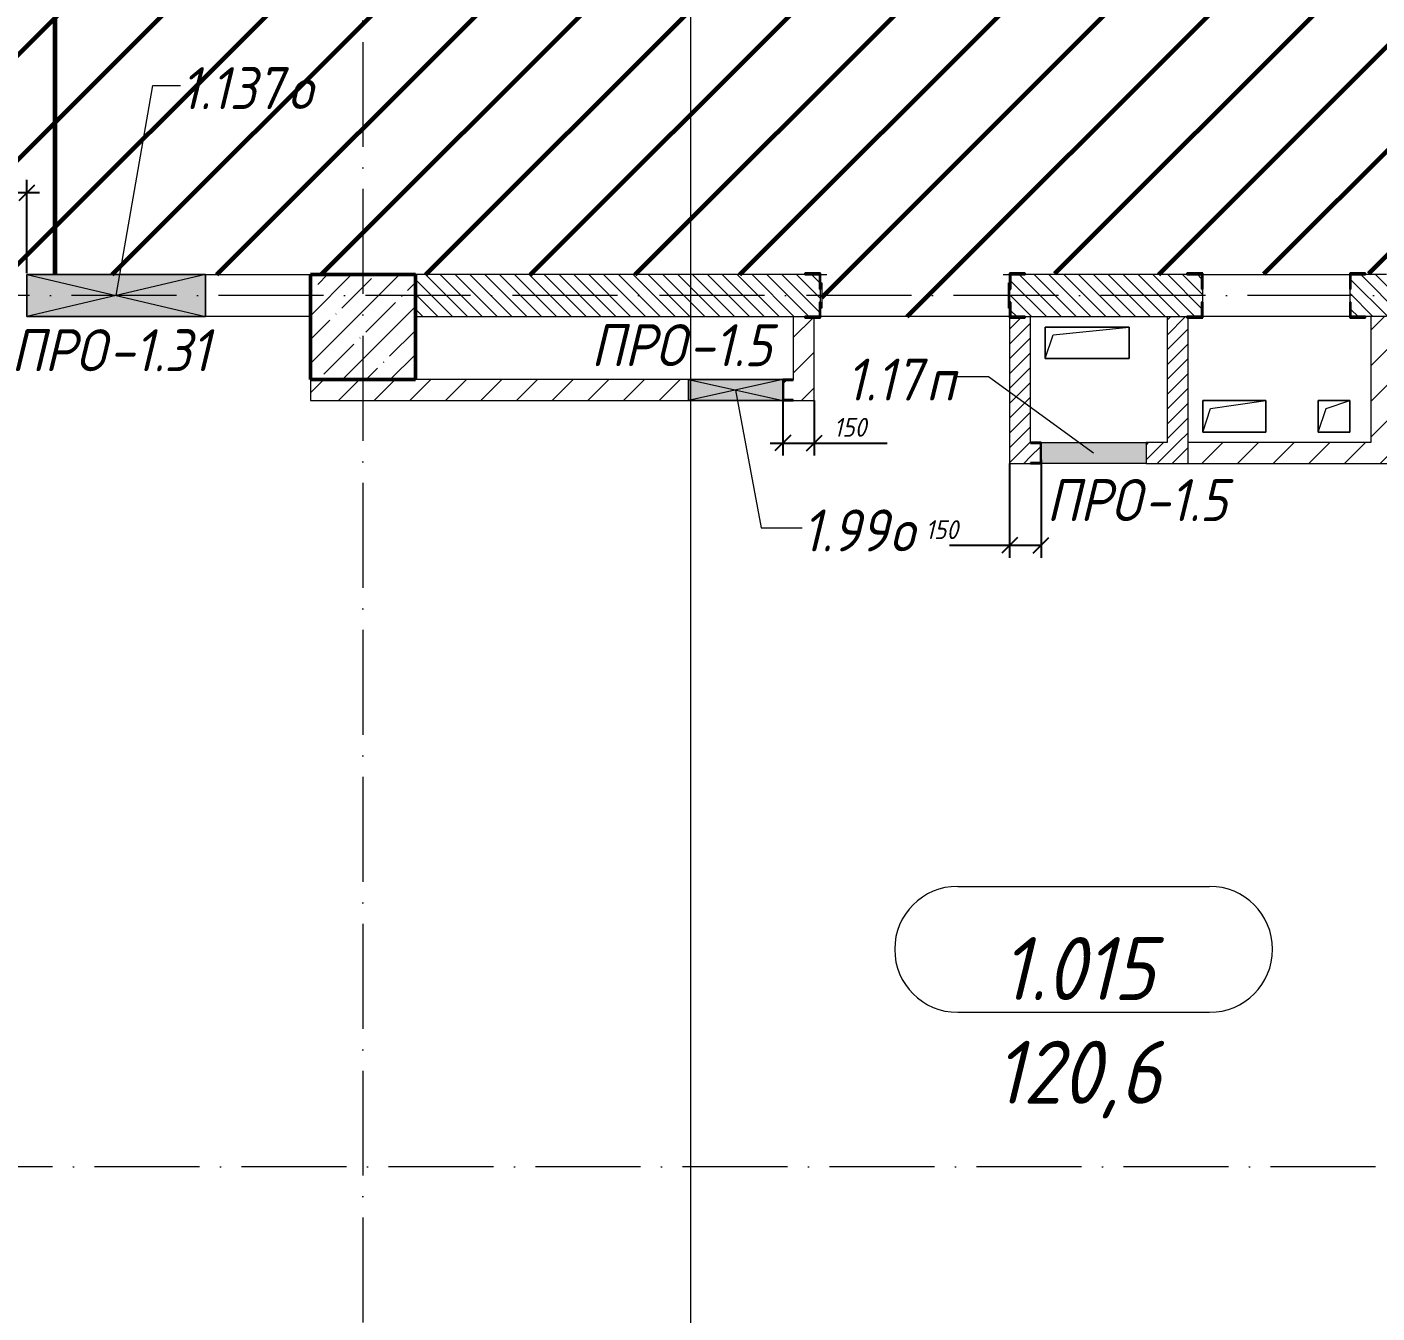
# Model space of a CAD drawing. Header units: millimetres. Extents: x -606178 to 312196, y -19338 to 632709.
# Drawn here: x -406481 to -400051, y 510028 to 516155 of the extents above; entities that cross this region are included whole.
import ezdxf

# ---------------------------------------------------------------- set-up
doc = ezdxf.new("R2010")
doc.units = ezdxf.units.MM
doc.linetypes.add('50_200_ШТРИХ_1Т_ш5_п1_п1_', pattern=[700, 500, -100, 0, -100])
for name, color, linetype, lineweight in [('6.4.1) Окр пт с инж. ПТ2.16', 3, 'Continuous', 60), ('A-____-____-DIMS', 7, 'Continuous', 9), ('A-DETL-GENF-OTLN', 7, 'Continuous', 9), ('A-FLOR-____-OTLN', 7, 'Continuous', 9), ('A-GENM-____-IDEN', 7, 'Continuous', 9), ('A-GENM-____-MCUT', 7, 'Continuous', 25), ('A-GENM-____-OTLN', 7, 'Continuous', 9), ('A-GENM-____-OTLN-1', 7, 'Continuous', 25), ('A-GLAZ-____-IDEN', 7, 'Continuous', 9), ('A-GLAZ-____-OTLN', 7, 'Continuous', 9), ('A-WALL-____-MCUT', 7, 'Continuous', 13), ('A-WALL-____-PATT-1', 7, 'Continuous', 9), ('A-WALL-FNSH-MCUT-1', 7, 'Continuous', 9), ('I-WALL-____-OTLN', 7, 'Continuous', 9), ('S-COLS-____-MCUT', 7, 'Continuous', 50), ('S-COLS-____-OTLN', 7, 'Continuous', 9), ('S-GRID-____-OTLN-1', 7, '50_200_ШТРИХ_1Т_ш5_п1_п1_', 9)]:
    doc.layers.add(name, color=color, linetype=linetype, lineweight=lineweight)
doc.layers.add('A-AREA-IDEN-1', color=7, linetype='Continuous', lineweight=9, true_color=0x000000)
doc.layers.add('G-____-____-SYMB-1', color=9, linetype='Continuous', lineweight=9, true_color=0x808080)
doc.styles.add('ISOCPEUR_I', font='isocpeui.ttf', dxfattribs={"width": 0.9, "height": 2.5})
doc.styles.add('ISOCPEUR_I_11', font='isocpeui.ttf', dxfattribs={"width": 0.9, "height": 200})
doc.styles.add('ISOCPEUR_I_7', font='isocpeui.ttf', dxfattribs={"width": 0.9, "height": 90})
doc.dimstyles.new('ISO-1_8_0_9К_СРЕДНИЙ_Кладочные_1', dxfattribs={"dimscale": 304.8, "dimtxt": 89.638306, "dimasz": 0.246063, "dimexe": 0.19685, "dimexo": 0, "dimgap": 0, "dimtad": 1, "dimdec": 3, "dimrnd": 0.001, "dimdsep": 46, "dimtxsty": 'ISOCPEUR_I_7', "dimblk1": 'OBLIQUE', "dimblk2": 'OBLIQUE', "dimsah": 1, "dimcen": 0.09, "dimdle": 0.19685, "dimazin": 0, "dimtfac": 1, "dimtdec": 4, "dimtix": 1, "dimtmove": 0, "dimatfit": 3, "dimfxl": 1, "dimtvp": 1, "dimtolj": 1, "dimtzin": 0, "dimarcsym": 2})
doc.dimstyles.new('ISO-1_8_0_9К_СРЕДНИЙ_Кладочные_2', dxfattribs={"dimscale": 304.8, "dimtxt": 89.638306, "dimasz": 0.246063, "dimexe": 0.19685, "dimexo": 0, "dimgap": 0, "dimtad": 1, "dimdec": 3, "dimrnd": 0.001, "dimdsep": 46, "dimtxsty": 'ISOCPEUR_I_7', "dimblk1": 'OBLIQUE', "dimblk2": 'OBLIQUE', "dimsah": 1, "dimcen": 0.09, "dimdle": 0.19685, "dimazin": 0, "dimtfac": 1, "dimtdec": 4, "dimtix": 1, "dimtmove": 1, "dimatfit": 3, "dimfxl": 1, "dimtvp": 1, "dimtolj": 1, "dimtzin": 0, "dimarcsym": 2})
pattern_1 = [(45, (-425830.77, 451794.26), (-84.85281, 84.85281), [])]
pattern_2 = [(45, (-425830.77, 451794.26), (-35.35534, 35.35534), [])]

# ---------------------------------------------------------------- blocks, each defined once
blk = doc.blocks.new('BSC_Колонна _Прямоугольная - 500х500-V55-АР1_План отверстий 1 этажа в осях 1-64_Ю-ЯЯ')
at = {"layer": 'S-COLS-____-OTLN'}
h = blk.add_hatch(dxfattribs=at)
h.set_pattern_fill('FP_62', color=256, style=0, pattern_type=2)
h.set_pattern_definition([(45, (-20950, -62931.04), (-114.04925, 114.04925), []), (45, (-20835.95, -62931.04), (-114.04925, 114.04925), [201.613, -40.323, 3.353, -36.97])])
h.paths.add_polyline_path([(-250, -250), (250, -250), (250, 250), (-250, 250)], flags=0)
at = {"layer": 'S-COLS-____-MCUT'}
for p, q in [((250, 250), (-250, 250)), ((-250, 250), (-250, -250)), ((250, -250), (250, 250)), ((-250, -250), (250, -250))]:
    blk.add_line(p, q, dxfattribs=at)
blk = doc.blocks.new('Фахверк_СКБ_Уголок - 200_4010_1-27904659-АР1_План отверстий 1 этажа в осях 1-64_Ю-ЯЯ')
at = {"layer": 'A-GENM-____-MCUT'}
for p, q in [((125, 156), (50, 156)), ((50, 156), (50, 150)), ((50, 150), (119, 150)), ((119, 150), (119, 81)), ((125, 81), (125, 156)), ((119, 81), (125, 81)), ((125, 19), (119, 19)), ((119, 19), (119, -50)), ((125, -56), (125, 19)), ((119, -50), (50, -50)), ((50, -50), (50, -56)), ((50, -56), (125, -56))]:
    blk.add_line(p, q, dxfattribs=at)
blk = doc.blocks.new('154_Стойка_СКБ_Уголок - СМ-2530_200-28213945-АР1_План отверстий 1 этажа в осях 1-64_Ю-ЯЯ')
at = {"layer": 'A-GENM-____-MCUT'}
for p, q in [((125, 156), (125, 81)), ((200, 156), (125, 156)), ((131, 81), (131, 150)), ((131, 150), (200, 150)), ((200, 150), (200, 156)), ((125, 81), (131, 81)), ((131, 19), (125, 19)), ((125, 19), (125, -56)), ((131, -50), (131, 19)), ((125, -56), (200, -56)), ((200, -50), (131, -50)), ((200, -56), (200, -50))]:
    blk.add_line(p, q, dxfattribs=at)
blk = doc.blocks.new('Стойка_Влож_Полоса боковая - Полоса-28213942-АР1_План отверстий 1 этажа в осях 1-64_Ю-ЯЯ')
at = {"layer": 'A-GENM-____-OTLN'}
for p, q in [((-5, 60), (0, 60)), ((-5, -60), (-5, 60)), ((0, 31), (0, -31)), ((0, -60), (-5, -60))]:
    blk.add_line(p, q, dxfattribs=at)
blk = doc.blocks.new('154_Стойка_СКБ_Уголок - СМ-2230_200-28216496-АР1_План отверстий 1 этажа в осях 1-64_Ю-ЯЯ')
at = {"layer": 'A-GENM-____-MCUT'}
for p, q in [((125, 156), (125, 81)), ((200, 156), (125, 156)), ((131, 81), (131, 150)), ((131, 150), (200, 150)), ((200, 150), (200, 156)), ((125, 81), (131, 81)), ((131, 19), (125, 19)), ((125, 19), (125, -56)), ((131, -50), (131, 19)), ((125, -56), (200, -56)), ((200, -50), (131, -50)), ((200, -56), (200, -50))]:
    blk.add_line(p, q, dxfattribs=at)
blk = doc.blocks.new('AR_Отверстие Ниша - Лючок-32405015-АР1_План отверстий 1 этажа в осях 1-64_Ю-ЯЯ')
at = {"layer": 'A-GLAZ-____-OTLN'}
blk.add_hatch(color=256, dxfattribs=at).paths.add_polyline_path([(-250, 50), (-250, -50), (250, -50), (250, 50)], flags=0)
for p, q in [((-250, 50), (250, 50)), ((-250, -50), (-250, 50)), ((250, -50), (-250, -50))]:
    blk.add_line(p, q, dxfattribs=at)
blk = doc.blocks.new('154_Фахверк_СКБ_Швеллер - Тип_100_4010_1-28088705-АР1_План отверстий 1 этажа в осях 1-64_Ю-ЯЯ')
at = {"layer": 'A-GENM-____-MCUT'}
for p, q in [((175, 50), (125, 50)), ((125, 50), (125, -50)), ((128, 47), (175, 47)), ((128, -47), (128, 47)), ((175, 47), (175, 50)), ((125, -50), (175, -50)), ((175, -47), (128, -47)), ((175, -50), (175, -47))]:
    blk.add_line(p, q, dxfattribs=at)
blk = doc.blocks.new('AR_Отверстие прямоугольное _в плите_ - AR_Отверстие прямоугольное _в плите_-30229441-АР1_План отверстий 1 этажа в осях 1-64_Ю-ЯЯ')
at = {"layer": 'A-GENM-____-OTLN'}
for p, q in [((150, 75), (-150, 75)), ((-150, 75), (-150, -75)), ((-112.5, 37.5), (150, 75)), ((150, -75), (150, 75)), ((-150, -75), (-112.5, 37.5)), ((-150, -75), (150, -75))]:
    blk.add_line(p, q, dxfattribs=at)
blk = doc.blocks.new('AR_Отверстие прямоугольное _в плите_ - AR_Отверстие прямоугольное _в плите_-30423627-АР1_План отверстий 1 этажа в осях 1-64_Ю-ЯЯ')
at = {"layer": 'A-GENM-____-OTLN'}
for p, q in [((75, 75), (-75, 75)), ((-75, 75), (-75, -75)), ((-37.5, 37.5), (75, 75)), ((75, -75), (75, 75)), ((-75, -75), (-37.5, 37.5)), ((-75, -75), (75, -75))]:
    blk.add_line(p, q, dxfattribs=at)
blk = doc.blocks.new('AR_Отверстие прямоугольное _в плите_ - AR_Отверстие прямоугольное _в плите_-V180-АР1_План отверстий 1 этажа в осях 1-64_Ю-ЯЯ')
at = {"layer": 'A-GENM-____-OTLN'}
for p, q in [((200, 75), (-200, 75)), ((-200, 75), (-200, -75)), ((-162.5, 37.5), (200, 75)), ((200, -75), (200, 75)), ((-200, -75), (-162.5, 37.5)), ((-200, -75), (200, -75))]:
    blk.add_line(p, q, dxfattribs=at)
blk = doc.blocks.new('AR_Отверстие прямоугольное _в стене_ - AR_Отверстие прямоугольное _в стене__ОВ-36690962-АР1_План отверстий 1 этажа в осях 1-64_Ю-ЯЯ')
at = {"layer": 'A-GLAZ-____-OTLN'}
blk.add_hatch(color=256, dxfattribs=at).paths.add_polyline_path([(225, -50), (225, 50), (-225, 50), (-225, -50)], flags=0)
at = {"layer": 'A-DETL-GENF-OTLN'}
for p, q in [((-225, -50), (-225, 50)), ((-225, 50), (225, 50)), ((225, 50), (-225, -50)), ((-225, 50), (225, -50)), ((225, 50), (-225, 50)), ((-225, 50), (-225, -50)), ((225, -50), (-225, -50)), ((-225, -50), (225, -50))]:
    blk.add_line(p, q, dxfattribs=at)
blk = doc.blocks.new('AR_Отверстие прямоугольное _в стене_ - AR_Отверстие прямоугольное _в стене__ОВ-36666481-АР1_План отверстий 1 этажа в осях 1-64_Ю-ЯЯ')
at = {"layer": 'A-GLAZ-____-OTLN'}
blk.add_hatch(color=256, dxfattribs=at).paths.add_polyline_path([(425, -100), (425, 100), (-425, 100), (-425, -100)], flags=0)
at = {"layer": 'A-DETL-GENF-OTLN'}
for p, q in [((-425, -100), (-425, 100)), ((-425, 100), (425, 100)), ((425, 100), (-425, -100)), ((-425, 100), (425, -100)), ((425, 100), (-425, 100)), ((-425, 100), (-425, -100)), ((425, 100), (425, -100)), ((425, -100), (425, 100)), ((425, -100), (-425, -100)), ((-425, -100), (425, -100))]:
    blk.add_line(p, q, dxfattribs=at)
blk = doc.blocks.new('154_Фахверк_СКБ_Швеллер - Тип_100_4010_1-36655149-АР1_План отверстий 1 этажа в осях 1-64_Ю-ЯЯ')
at = {"layer": 'A-GENM-____-MCUT'}
for p, q in [((175, 50), (125, 50)), ((125, 50), (125, -50)), ((128, 47), (175, 47)), ((128, -47), (128, 47)), ((175, 47), (175, 50)), ((125, -50), (175, -50)), ((175, -47), (128, -47)), ((175, -50), (175, -47))]:
    blk.add_line(p, q, dxfattribs=at)
blk = doc.blocks.new('_Oblique')
at = {"color": 0, "linetype": 'ByBlock', "lineweight": -2}
blk.add_line((-0.5, -0.5), (0.5, 0.5), dxfattribs=at)
blk = doc.blocks.new('*D4441')
at = {"layer": 'A-____-____-DIMS', "color": 0, "lineweight": -2, "transparency": 16777216}
for p, q in [((-401650.8, 514092.3), (-401650.8, 513625.2)), ((-401800.8, 514075.3), (-401800.8, 513625.2)), ((-401800.8, 513685.2), (-402087.3, 513685.2)), ((-401650.8, 513685.2), (-401860.8, 513685.2))]:
    blk.add_line(p, q, dxfattribs=at)
at = {"layer": 'Defpoints', "color": 0, "transparency": 16777216}
for p in [(-401650.8, 514092.3), (-401800.8, 514075.3), (-401650.8, 513685.2)]:
    blk.add_point(p, dxfattribs=at)
at = {"layer": 'A-____-____-DIMS', "color": 0, "lineweight": -2, "transparency": 16777216, "xscale": 75, "yscale": 75, "zscale": 75, "rotation": 180}
blk.add_blockref('_Oblique', (-401800.8, 513685.2), dxfattribs=at)
at = {"layer": 'A-____-____-DIMS', "color": 0, "lineweight": -2, "transparency": 16777216, "xscale": 75, "yscale": 75, "zscale": 75}
blk.add_blockref('_Oblique', (-401650.8, 513685.2), dxfattribs=at)
at = {"layer": 'A-____-____-DIMS', "color": 0, "transparency": 16777216, "insert": (-402201.2, 513805.2), "char_height": 90, "width": 368.207, "attachment_point": 1, "line_spacing_factor": 1.149209, "style": 'ISOCPEUR_I_7'}
blk.add_mtext('\\A1;150', dxfattribs=at)
blk = doc.blocks.new('*D4504')
at = {"layer": 'A-____-____-DIMS', "color": 0, "lineweight": -2, "transparency": 16777216}
for p, q in [((-407690.8, 515366.1), (-406420.8, 515366.1)), ((-407630.8, 514975.3), (-407630.8, 515426.1)), ((-406480.8, 514981.3), (-406480.8, 515426.1))]:
    blk.add_line(p, q, dxfattribs=at)
at = {"layer": 'Defpoints', "color": 0, "transparency": 16777216}
for p in [(-406480.8, 515366.1), (-406480.8, 514981.3), (-407630.8, 514975.3)]:
    blk.add_point(p, dxfattribs=at)
at = {"layer": 'A-____-____-DIMS', "color": 0, "lineweight": -2, "transparency": 16777216, "xscale": 75, "yscale": 75, "zscale": 75, "rotation": 180}
blk.add_blockref('_Oblique', (-407630.8, 515366.1), dxfattribs=at)
at = {"layer": 'A-____-____-DIMS', "color": 0, "lineweight": -2, "transparency": 16777216, "xscale": 75, "yscale": 75, "zscale": 75}
blk.add_blockref('_Oblique', (-406480.8, 515366.1), dxfattribs=at)
at = {"layer": 'A-____-____-DIMS', "color": 0, "transparency": 16777216, "insert": (-407055.8, 515411.1), "char_height": 90, "width": 463.361, "attachment_point": 5, "style": 'ISOCPEUR_I_7'}
blk.add_mtext('\\A1;1150', dxfattribs=at)
blk = doc.blocks.new('*D4506')
at = {"layer": 'A-____-____-DIMS', "color": 0, "lineweight": -2, "transparency": 16777216}
for p, q in [((-402880.8, 514392.3), (-402880.8, 514112.8)), ((-402730.8, 514375.3), (-402730.8, 514112.8)), ((-402940.8, 514172.8), (-402730.8, 514172.8)), ((-402730.8, 514172.8), (-402383.8, 514172.8))]:
    blk.add_line(p, q, dxfattribs=at)
at = {"layer": 'Defpoints', "color": 0, "transparency": 16777216}
for p in [(-402880.8, 514392.3), (-402730.8, 514375.3), (-402730.8, 514172.8)]:
    blk.add_point(p, dxfattribs=at)
at = {"layer": 'A-____-____-DIMS', "color": 0, "lineweight": -2, "transparency": 16777216, "xscale": 75, "yscale": 75, "zscale": 75, "rotation": 180}
blk.add_blockref('_Oblique', (-402880.8, 514172.8), dxfattribs=at)
at = {"layer": 'A-____-____-DIMS', "color": 0, "lineweight": -2, "transparency": 16777216, "xscale": 75, "yscale": 75, "zscale": 75}
blk.add_blockref('_Oblique', (-402730.8, 514172.8), dxfattribs=at)
at = {"layer": 'A-____-____-DIMS', "color": 0, "transparency": 16777216, "insert": (-402638.1, 514292.8), "char_height": 90, "width": 368.207, "attachment_point": 1, "line_spacing_factor": 1.149209, "style": 'ISOCPEUR_I_7'}
blk.add_mtext('\\A1;150', dxfattribs=at)
blk = doc.blocks.new('AAR_СКБ_Марка_помещения_1_5 ммп - Номер _ Площадь-27962135-АИ_План этажа_Стены_1')
at = {"layer": 'A-AREA-IDEN-1'}
for p, q in [((-2.987, 3), (3.013, 3)), ((-2.987, 0), (3.013, 0))]:
    blk.add_line(p, q, dxfattribs=at)
for centre, start, end in [((-2.987, 1.5), 90, 270), ((3.013, 1.5), 270, 90)]:
    blk.add_arc(centre, 1.5, start, end, dxfattribs=at)

msp = doc.modelspace()

# ---------------------------------------------------------------- hatches: boundary and pattern name
at = {"layer": '6.4.1) Окр пт с инж. ПТ2.16'}
h = msp.add_hatch(dxfattribs=at)
h.set_pattern_fill('ANSI31', color=256, scale=111)
h.paths.add_polyline_path([(-396780.7712, 517495.3011), (-396780.7712, 518975.3011), (-397180.7712, 518975.3011), (-397180.7712, 519225.3011), (-397380.7712, 519225.3011), (-397380.7712, 519325.3011), (-400130.7712, 519325.3011), (-400730.7712, 519325.3011), (-401230.7712, 519325.3011), (-401780.7712, 519325.3011), (-402130.7712, 519325.3011), (-402130.7712, 518975.3011), (-402730.7712, 518975.3011), (-407630.7712, 518975.3011), (-408130.7712, 518975.3011), (-412330.7712, 518975.3011), (-412830.7712, 518975.3011), (-415930.7712, 518975.3011), (-416430.7712, 518975.3011), (-416430.7712, 519475.3011), (-416130.7712, 519475.3011), (-416130.7712, 525825.3011), (-416430.7712, 525825.3011), (-416430.7712, 526125.3011), (-420280.7712, 526125.3011), (-420280.7712, 524825.3011), (-420780.7712, 524825.3011), (-420780.7712, 525675.3011), (-421180.7712, 525675.3011), (-421180.7712, 525775.3011), (-421180.7712, 525825.3011), (-421180.7712, 526225.3011), (-421180.7712, 526531.3011), (-421186.7712, 526531.3011), (-421186.7712, 527079.3011), (-421181.4084, 527281.3011), (-421186.7712, 527281.3011), (-421186.7712, 527729.3011), (-421185.0815, 527925.3011), (-421330.7712, 527925.3011), (-421380.7712, 527925.3011), (-422080.7712, 527925.3011), (-422130.7712, 527925.3011), (-422230.7712, 527925.3011), (-422280.7712, 527925.3011), (-422980.7712, 527925.3011), (-422980.7712, 527825.3011), (-423180.7712, 527825.3011), (-423180.7712, 527700.3011), (-423174.7712, 527700.3011), (-423174.7712, 527625.3011), (-423180.7712, 527625.3011), (-423180.7712, 526475.3011), (-423174.7712, 526475.3011), (-423174.7712, 526400.3011), (-423180.7712, 526350.3011), (-423174.7712, 526350.3011), (-423174.7712, 526275.3011), (-423180.7712, 526275.3011), (-423180.7712, 525550.3011), (-423180.7712, 525275.3011), (-423174.7712, 525275.3011), (-423174.7712, 525200.3011), (-423180.7712, 524805.3011), (-423180.7712, 524705.3011), (-423180.7712, 519595.3011), (-423180.7712, 519475.3011), (-422630.7712, 519475.3011), (-421480.7712, 519475.3011), (-420780.7712, 519475.3011), (-420280.7712, 519475.3011), (-420280.7712, 518975.3011), (-420280.7712, 516350.3011), (-420274.7712, 516350.3011), (-420274.7712, 516275.3011), (-420280.7712, 516275.3011), (-420280.7712, 516125.3011), (-420280.7712, 515225.3011), (-420280.7712, 514575.3011), (-420274.7712, 514575.3011), (-420274.7712, 514500.3011), (-420280.7712, 513825.3011), (-420030.7712, 513825.3011), (-418430.7712, 513825.3011), (-418230.7712, 513825.3011), (-418230.7712, 514975.3011), (-417980.7712, 514975.3011), (-416880.7712, 514975.3011), (-416480.7712, 514975.3011), (-415380.7712, 514975.3011), (-414580.7712, 514975.3011), (-412980.7712, 514975.3011), (-412530.7712, 514975.3011), (-411925.7712, 514975.3011), (-411925.7712, 514981.3011), (-411850.7712, 514981.3011), (-411850.7712, 514975.3011), (-410850.7712, 514975.3011), (-410850.7712, 514981.3011), (-410775.7712, 514981.3011), (-409555.7712, 514975.3011), (-409555.7712, 514981.3011), (-409480.7712, 514981.3011), (-408330.7712, 514975.3011), (-408330.7712, 514981.3011), (-408255.7712, 514981.3011), (-408130.7712, 514975.3011), (-407630.7712, 514975.3011), (-406905.7712, 514975.3011), (-406905.7712, 514981.3011), (-406830.7712, 514981.3011), (-406480.7712, 514975.3011), (-405630.7712, 514975.3011), (-405130.7712, 514975.3011), (-404630.7712, 514975.3011), (-402775.7712, 514975.3011), (-402775.7712, 514981.3011), (-402700.7712, 514981.3011), (-402700.7712, 514935.3011), (-402695.7712, 514935.3011), (-402695.7712, 514815.3011), (-402700.119, 514775.3011), (-401800.7712, 514775.3011), (-401800.7712, 514815.3011), (-401805.7712, 514815.3011), (-401805.7712, 514935.3011), (-401800.7712, 514981.3011), (-401725.7712, 514981.3011), (-400955.7712, 514975.3011), (-400955.7712, 514981.3011), (-400880.7712, 514981.3011), (-400180.7712, 514975.3011), (-400180.7712, 514981.3011), (-400105.7712, 514981.3011), (-400005.7712, 514975.3011), (-400005.7712, 514981.3011), (-399930.7712, 514981.3011), (-399930.7712, 514975.3011), (-399230.7712, 514975.3011), (-399230.7712, 514981.3011), (-399130.7712, 514981.3011), (-399130.7712, 514975.3011), (-398605.7712, 514975.3011), (-398605.7712, 514981.3011), (-398530.7712, 514981.3011), (-398300.7712, 514975.3011), (-397900.7712, 514975.3011), (-397830.7712, 514975.3011), (-397830.7712, 514981.3011), (-397755.7712, 514981.3011), (-397655.7712, 514975.3011), (-397655.7712, 514981.3011), (-397580.7712, 514981.3011), (-397580.7712, 514975.3011), (-397330.7712, 514975.3011), (-397030.7712, 514975.3011), (-396880.7712, 514975.3011), (-396880.7712, 514981.3011), (-396780.7712, 514981.3011), (-396780.7712, 515075.3011), (-396780.7712, 515675.3011), (-396780.7712, 516595.3011)])
at = {"layer": 'A-WALL-____-PATT-1'}
h = msp.add_hatch(dxfattribs=at)
h.set_pattern_fill('FP_6', color=256, style=0, pattern_type=2)
h.set_pattern_definition([(135, (-425830.77, 451794.26), (-35.35534, -35.35534), [])])
h.paths.add_polyline_path([(-399155.7712, 514775.3011), (-399130.7712, 514775.3011), (-399130.7712, 514975.3011), (-399224.7712, 514975.3011), (-399224.7712, 514906.3011), (-399230.7712, 514906.3011), (-399230.7712, 514844.3011), (-399224.7712, 514844.3011), (-399224.7712, 514775.3011)], flags=0)
h.paths.add_polyline_path([(-400955.7712, 514775.3011), (-400886.7712, 514775.3011), (-400886.7712, 514844.3011), (-400880.7712, 514844.3011), (-400880.7712, 514906.3011), (-400886.7712, 514906.3011), (-400886.7712, 514975.3011), (-401794.7712, 514975.3011), (-401794.7712, 514906.3011), (-401800.7712, 514906.3011), (-401800.7712, 514844.3011), (-401794.7712, 514844.3011), (-401794.7712, 514775.3011), (-401050.7712, 514775.3011)], flags=0)
h.paths.add_polyline_path([(-400080.7712, 514775.3011), (-399936.7712, 514775.3011), (-399936.7712, 514844.3011), (-399930.7712, 514844.3011), (-399930.7712, 514906.3011), (-399936.7712, 514906.3011), (-399936.7712, 514975.3011), (-400174.7712, 514975.3011), (-400174.7712, 514906.3011), (-400180.7712, 514906.3011), (-400180.7712, 514844.3011), (-400174.7712, 514844.3011), (-400174.7712, 514775.3011), (-400105.7712, 514775.3011)], flags=0)
h.paths.add_polyline_path([(-404630.7712, 514775.3011), (-402706.7712, 514775.9229), (-402706.7712, 514844.3011), (-402700.7712, 514844.3011), (-402700.7712, 514906.3011), (-402706.7712, 514906.3011), (-402706.7712, 514975.3011), (-404630.7712, 514975.3011)], flags=0)
h = msp.add_hatch(dxfattribs=at)
h.set_pattern_fill('FP_4', color=256, style=0, pattern_type=2)
h.set_pattern_definition(pattern_1)
h.paths.add_polyline_path([(-402730.7712, 514375.3011), (-402730.7712, 514769.3011), (-402775.7712, 514769.3011), (-402775.7712, 514775.3011), (-402830.7712, 514775.3011), (-402830.7712, 514375.3011)], flags=0)
h = msp.add_hatch(dxfattribs=at)
h.set_pattern_fill('FP_5', color=256, style=0, pattern_type=2)
h.set_pattern_definition(pattern_2)
h.paths.add_polyline_path([(-401700.7712, 514075.3011), (-401700.7712, 514775.3011), (-401725.7712, 514775.3011), (-401725.7712, 514769.3011), (-401800.7712, 514769.3011), (-401800.7712, 514075.3011)], flags=0)
h = msp.add_hatch(dxfattribs=at)
h.set_pattern_fill('FP_5', color=256, style=0, pattern_type=2)
h.set_pattern_definition(pattern_2)
h.paths.add_polyline_path([(-400950.7712, 514175.3011), (-400950.7712, 514769.3011), (-400955.7712, 514769.3011), (-400955.7712, 514775.3011), (-401050.7712, 514775.3011), (-401050.7712, 514175.3011), (-400955.7712, 514175.3011)], flags=0)
h = msp.add_hatch(dxfattribs=at)
h.set_pattern_fill('FP_4', color=256, style=0, pattern_type=2)
h.set_pattern_definition(pattern_1)
h.paths.add_polyline_path([(-399980.7712, 514175.3011), (-399980.7712, 514769.3011), (-400005.7712, 514769.3011), (-400005.7712, 514775.3011), (-400080.7712, 514775.3011), (-400080.7712, 514175.3011), (-400005.7712, 514175.3011)], flags=0)
h = msp.add_hatch(dxfattribs=at)
h.set_pattern_fill('FP_4', color=256, style=0, pattern_type=2)
h.set_pattern_definition(pattern_1)
h.paths.add_polyline_path([(-404636.1719, 514375.3011), (-403330.7712, 514375.3011), (-403330.7712, 514475.3011), (-405130.7712, 514475.3011), (-405130.7712, 514375.3011)], flags=0)
h.paths.add_polyline_path([(-402877.7712, 514378.3011), (-402830.7712, 514378.3011), (-402830.7712, 514472.3011), (-402877.7712, 514472.3011)], flags=0)
h = msp.add_hatch(dxfattribs=at)
h.set_pattern_fill('FP_5', color=256, style=0, pattern_type=2)
h.set_pattern_definition(pattern_2)
h.paths.add_polyline_path([(-401150.7712, 514075.3011), (-400950.7712, 514075.3011), (-400950.7712, 514175.3011), (-401150.7712, 514175.3011), (-401150.7712, 514159.9165)], flags=0)
h.paths.add_polyline_path([(-401681.2712, 514078.3011), (-401653.7712, 514078.3011), (-401653.7712, 514172.3011), (-401700.7712, 514172.3011), (-401700.7712, 514078.3011)], flags=0)
h = msp.add_hatch(dxfattribs=at)
h.set_pattern_fill('FP_4', color=256, style=0, pattern_type=2)
h.set_pattern_definition(pattern_1)
h.paths.add_polyline_path([(-395630.7712, 514075.3011), (-395630.7712, 514175.3011), (-396130.7712, 514175.3011), (-396130.7712, 514075.3011), (-395798.6686, 514075.3011)], flags=0)
h.paths.add_polyline_path([(-396630.7712, 514075.3011), (-396630.7712, 514175.3011), (-400950.7712, 514175.3011), (-400950.7712, 514075.3011), (-397566.1692, 514075.3011)], flags=0)

# ---------------------------------------------------------------- linework, layer by layer
at = {"layer": '6.4.1) Окр пт с инж. ПТ2.16', "color": 1}
msp.add_lwpolyline([(-406348.8616, 517500.3011), (-406348.8616, 514975.3011)], dxfattribs=at)
at = {"layer": 'A-FLOR-____-OTLN'}
for p, q in [((-401630.7712, 514725.3011), (-401230.7712, 514725.3011)), ((-401630.7712, 514575.3011), (-401630.7712, 514725.3011)), ((-401230.7712, 514725.3011), (-401230.7712, 514575.3011)), ((-401230.7712, 514575.3011), (-401630.7712, 514575.3011)), ((-400880.7712, 514375.3011), (-400580.7712, 514375.3011)), ((-400880.7712, 514225.3011), (-400880.7712, 514375.3011)), ((-400580.7712, 514375.3011), (-400580.7712, 514225.3011)), ((-400330.7712, 514375.3011), (-400180.7712, 514375.3011)), ((-400330.7712, 514225.3011), (-400330.7712, 514375.3011)), ((-400180.7712, 514375.3011), (-400180.7712, 514225.3011)), ((-400580.7712, 514225.3011), (-400880.7712, 514225.3011)), ((-400180.7712, 514225.3011), (-400330.7712, 514225.3011))]:
    msp.add_line(p, q, dxfattribs=at)
at = {"layer": 'A-GLAZ-____-IDEN'}
for p, q in [((-406055.7712, 514875.3011), (-405881.2713, 515875.9808)), ((-405881.2713, 515875.9808), (-405749.2321, 515875.9808)), ((-401900.6851, 514487.6712), (-402055.347, 514487.6712)), ((-401400.7712, 514125.3011), (-401900.6851, 514487.6712)), ((-403105.7712, 514425.3011), (-402983.3918, 513768.903)), ((-402983.3918, 513768.903), (-402788.0556, 513768.903))]:
    msp.add_line(p, q, dxfattribs=at)
at = {"layer": 'A-WALL-____-MCUT'}
for p, q in [((-402775.7712, 514975.3011), (-404630.7712, 514975.3011)), ((-400955.7712, 514975.3011), (-401725.7712, 514975.3011)), ((-400005.7712, 514975.3011), (-400105.7712, 514975.3011)), ((-400880.7712, 514844.3011), (-400880.7712, 514906.3011)), ((-400180.7712, 514906.3011), (-400180.7712, 514844.3011)), ((-404630.7712, 514775.3011), (-402775.7712, 514775.3011)), ((-401725.7712, 514775.3011), (-400955.7712, 514775.3011)), ((-400005.7712, 514775.3011), (-400105.7712, 514775.3011))]:
    msp.add_line(p, q, dxfattribs=at)
at = {"layer": 'A-WALL-FNSH-MCUT-1'}
for p, q in [((-402830.7712, 514775.3011), (-402830.7712, 514475.3011)), ((-402730.7712, 514375.3011), (-402730.7712, 514769.3011)), ((-401800.7712, 514769.3011), (-401800.7712, 514075.3011)), ((-401700.7712, 514175.3011), (-401700.7712, 514775.3011)), ((-401050.7712, 514775.3011), (-401050.7712, 514175.3011)), ((-400950.7712, 514075.3011), (-400950.7712, 514769.3011)), ((-400080.7712, 514775.3011), (-400080.7712, 514175.3011)), ((-405130.7712, 514475.3011), (-405130.7712, 514375.3011)), ((-403330.7712, 514475.3011), (-404630.7712, 514475.3011)), ((-405130.7712, 514375.3011), (-403330.7712, 514375.3011)), ((-402830.7712, 514375.3011), (-402730.7712, 514375.3011)), ((-401050.7712, 514175.3011), (-401150.7712, 514175.3011)), ((-400080.7712, 514175.3011), (-400950.7712, 514175.3011)), ((-401800.7712, 514075.3011), (-401700.7712, 514075.3011)), ((-401150.7712, 514075.3011), (-396630.7712, 514075.3011))]:
    msp.add_line(p, q, dxfattribs=at)
at = {"layer": 'G-____-____-SYMB-1'}
msp.add_line((-403320.7712, 538990.9112), (-403320.7712, 506715.7844), dxfattribs=at)
at = {"layer": 'I-WALL-____-OTLN'}
for p, q in [((-405630.7712, 514975.3011), (-405130.7712, 514975.3011)), ((-402700.7712, 514975.3011), (-402670.7712, 514975.3011)), ((-401830.7712, 514975.3011), (-401800.7712, 514975.3011)), ((-400880.7712, 514975.3011), (-400180.7712, 514975.3011)), ((-405130.7712, 514775.3011), (-405630.7712, 514775.3011)), ((-401800.7712, 514775.3011), (-402700.7712, 514775.3011)), ((-400180.7712, 514775.3011), (-400880.7712, 514775.3011))]:
    msp.add_line(p, q, dxfattribs=at)
at = {"layer": 'S-GRID-____-OTLN-1'}
for p, q in [((-404880.7712, 542687.1106), (-404880.7712, 504685.847)), ((-321756.3646, 514875.3011), (-430499.5414, 514875.3011)), ((-350350.7307, 510725.3011), (-430499.5414, 510725.3011))]:
    msp.add_line(p, q, dxfattribs=at)

# ---------------------------------------------------------------- block references
at = {"layer": 'A-AREA-IDEN-1', "xscale": 199.9999999999999, "yscale": 199.9999999999999, "zscale": 199.9999999999999}
msp.add_blockref('AAR_СКБ_Марка_помещения_1_5 ммп - Номер _ Площадь-27962135-АИ_План этажа_Стены_1', (-401450.6272, 511460.8834), dxfattribs=at)
at = {"layer": 'A-GENM-____-OTLN', "rotation": 180}
msp.add_blockref('Стойка_Влож_Полоса боковая - Полоса-28213942-АР1_План отверстий 1 этажа в осях 1-64_Ю-ЯЯ', (-402700.7712, 514875.3011), dxfattribs=at)
at = {"layer": 'A-GENM-____-OTLN'}
for name, p in [('Стойка_Влож_Полоса боковая - Полоса-28213942-АР1_План отверстий 1 этажа в осях 1-64_Ю-ЯЯ', (-401800.7712, 514875.3011)), ('AR_Отверстие прямоугольное _в плите_ - AR_Отверстие прямоугольное _в плите_-V180-АР1_План отверстий 1 этажа в осях 1-64_Ю-ЯЯ', (-401430.7712, 514650.3011)), ('AR_Отверстие прямоугольное _в плите_ - AR_Отверстие прямоугольное _в плите_-30229441-АР1_План отверстий 1 этажа в осях 1-64_Ю-ЯЯ', (-400730.7712, 514300.3011)), ('AR_Отверстие прямоугольное _в плите_ - AR_Отверстие прямоугольное _в плите_-30423627-АР1_План отверстий 1 этажа в осях 1-64_Ю-ЯЯ', (-400255.7712, 514300.3011))]:
    msp.add_blockref(name, p, dxfattribs=at)
at = {"layer": 'A-GENM-____-OTLN-1', "rotation": 180}
for name, p in [('154_Стойка_СКБ_Уголок - СМ-2530_200-28213945-АР1_План отверстий 1 этажа в осях 1-64_Ю-ЯЯ', (-402575.7712, 514925.3011)), ('154_Стойка_СКБ_Уголок - СМ-2230_200-28216496-АР1_План отверстий 1 этажа в осях 1-64_Ю-ЯЯ', (-400755.7712, 514925.3011)), ('Фахверк_СКБ_Уголок - 200_4010_1-27904659-АР1_План отверстий 1 этажа в осях 1-64_Ю-ЯЯ', (-400055.7712, 514925.3011)), ('154_Фахверк_СКБ_Швеллер - Тип_100_4010_1-28088705-АР1_План отверстий 1 этажа в осях 1-64_Ю-ЯЯ', (-401525.7712, 514125.3011))]:
    msp.add_blockref(name, p, dxfattribs=at)
at = {"layer": 'A-GENM-____-OTLN-1'}
for name, p in [('154_Стойка_СКБ_Уголок - СМ-2530_200-28213945-АР1_План отверстий 1 этажа в осях 1-64_Ю-ЯЯ', (-401925.7712, 514825.3011)), ('154_Фахверк_СКБ_Швеллер - Тип_100_4010_1-36655149-АР1_План отверстий 1 этажа в осях 1-64_Ю-ЯЯ', (-403005.7712, 514425.3011))]:
    msp.add_blockref(name, p, dxfattribs=at)
at = {"layer": 'A-GLAZ-____-OTLN'}
for name, p in [('AR_Отверстие прямоугольное _в стене_ - AR_Отверстие прямоугольное _в стене__ОВ-36666481-АР1_План отверстий 1 этажа в осях 1-64_Ю-ЯЯ', (-406055.7712, 514875.3011)), ('AR_Отверстие прямоугольное _в стене_ - AR_Отверстие прямоугольное _в стене__ОВ-36690962-АР1_План отверстий 1 этажа в осях 1-64_Ю-ЯЯ', (-403105.7712, 514425.3011))]:
    msp.add_blockref(name, p, dxfattribs=at)
at = {"layer": 'A-GLAZ-____-OTLN', "rotation": 180}
msp.add_blockref('AR_Отверстие Ниша - Лючок-32405015-АР1_План отверстий 1 этажа в осях 1-64_Ю-ЯЯ', (-401400.7712, 514125.3011), dxfattribs=at)
at = {"layer": 'S-COLS-____-OTLN'}
msp.add_blockref('BSC_Колонна _Прямоугольная - 500х500-V55-АР1_План отверстий 1 этажа в осях 1-64_Ю-ЯЯ', (-404880.7712, 514725.3011), dxfattribs=at)

# ---------------------------------------------------------------- texts
at = {"layer": 'A-AREA-IDEN-1', "char_height": 300, "attachment_point": 8, "line_spacing_factor": 1.139951, "style": 'ISOCPEUR_I'}
for s, insert, width in [('\\pxqc,t8.46667,16.93333,25.4,33.86667,42.33333,50.8,59.26667,67.73333,76.2,84.66667,93.13333,101.6,110.06667,118.53333,127,135.46667,143.93333,152.4,160.86667,169.33333,177.8,186.26667,194.73333,203.2,211.66667,220.13333,228.6,237.06667,245.53333,254,262.46667,270.93333;{1.015}', (-401476.0562, 511519.2133), 846), ('\\pxqc,t8.46667,16.93333,25.4,33.86667,42.33333,50.8,59.26667,67.73333,76.2,84.66667,93.13333,101.6,110.06667,118.53333,127,135.46667,143.93333,152.4,160.86667,169.33333,177.8,186.26667,194.73333,203.2,211.66667,220.13333,228.6,237.06667,245.53333,254,262.46667,270.93333;{120,6}', (-401476.0562, 510955.2653), 914)]:
    msp.add_mtext(s, dxfattribs=dict(at, insert=insert, width=width))
at = {"layer": 'A-GENM-____-IDEN', "char_height": 200, "attachment_point": 1, "style": 'ISOCPEUR_I_11'}
for s, insert, width in [('ПРО', (-403794.4623, 514738.9006), 562.784625), ('-1.5', (-403330.1185, 514738.9006), 505.063125), ('ПРО', (-406556.3279, 514714.7873), 562.784625), ('-1.31', (-406091.9841, 514714.7873), 620.506125), ('ПРО', (-401624.9145, 514000.9173), 562.784625), ('-1.5', (-401160.5708, 514000.9173), 505.063125)]:
    msp.add_mtext(s, dxfattribs=dict(at, insert=insert, width=width))
at = {"layer": 'A-GLAZ-____-IDEN', "char_height": 200, "attachment_point": 1, "style": 'ISOCPEUR_I_11'}
for s, insert, width in [('1.137', (-405749.2321, 515963.5954), 620.506125), ('\\fISOCPEUR|b0|i1|c204|p34|;\\W.9;о', (-405237.2633, 515963.5954), 158.734125), ('1.17', (-402579.7056, 514575.2858), 461.772), ('\\fISOCPEUR|b0|i1|c204|p34|;\\W.9;п', (-402198.7056, 514575.2858), 158.734125), ('1.99', (-402788.0556, 513856.5176), 505.063125), ('\\fISOCPEUR|b0|i1|c204|p34|;\\W.9;о', (-402371.3369, 513856.5176), 158.734125)]:
    msp.add_mtext(s, dxfattribs=dict(at, insert=insert, width=width))

# ---------------------------------------------------------------- dimensions: what is measured, and where the dimension line sits
at = {"layer": 'A-____-____-DIMS'}
dim = msp.add_linear_dim(base=(-406480.7712, 515366.0893), p1=(-407630.7712, 514975.3011), p2=(-406480.7712, 514981.3011), dimstyle='ISO-1_8_0_9К_СРЕДНИЙ_Кладочные_2', override={"dimpost": '<>', "dimfxl": 1150.015652}, dxfattribs=at)
dim.commit()
dim.dimension.update_dxf_attribs({"geometry": '*D4504', "text_midpoint": (-407055.7712, 515411.0893)})
for base, p1, p2, picture, middle in [((-402730.7712, 514172.8237), (-402880.7712, 514392.2514), (-402730.7712, 514375.3011), '*D4506', (-402453.983, 514172.8237)), ((-401650.7712, 513685.1878), (-401800.7712, 514075.3011), (-401650.7712, 514092.2514), '*D4441', (-402017.1361, 513685.1878))]:
    dim = msp.add_linear_dim(base=base, p1=p1, p2=p2, dimstyle='ISO-1_8_0_9К_СРЕДНИЙ_Кладочные_1', override={"dimpost": '<>', "dimfxl": 150.954669}, dxfattribs=at)
    dim.commit()
    dim.dimension.update_dxf_attribs({"geometry": picture, "text_midpoint": middle, "dimtype": 160})

doc.saveas('drawing.dxf')
